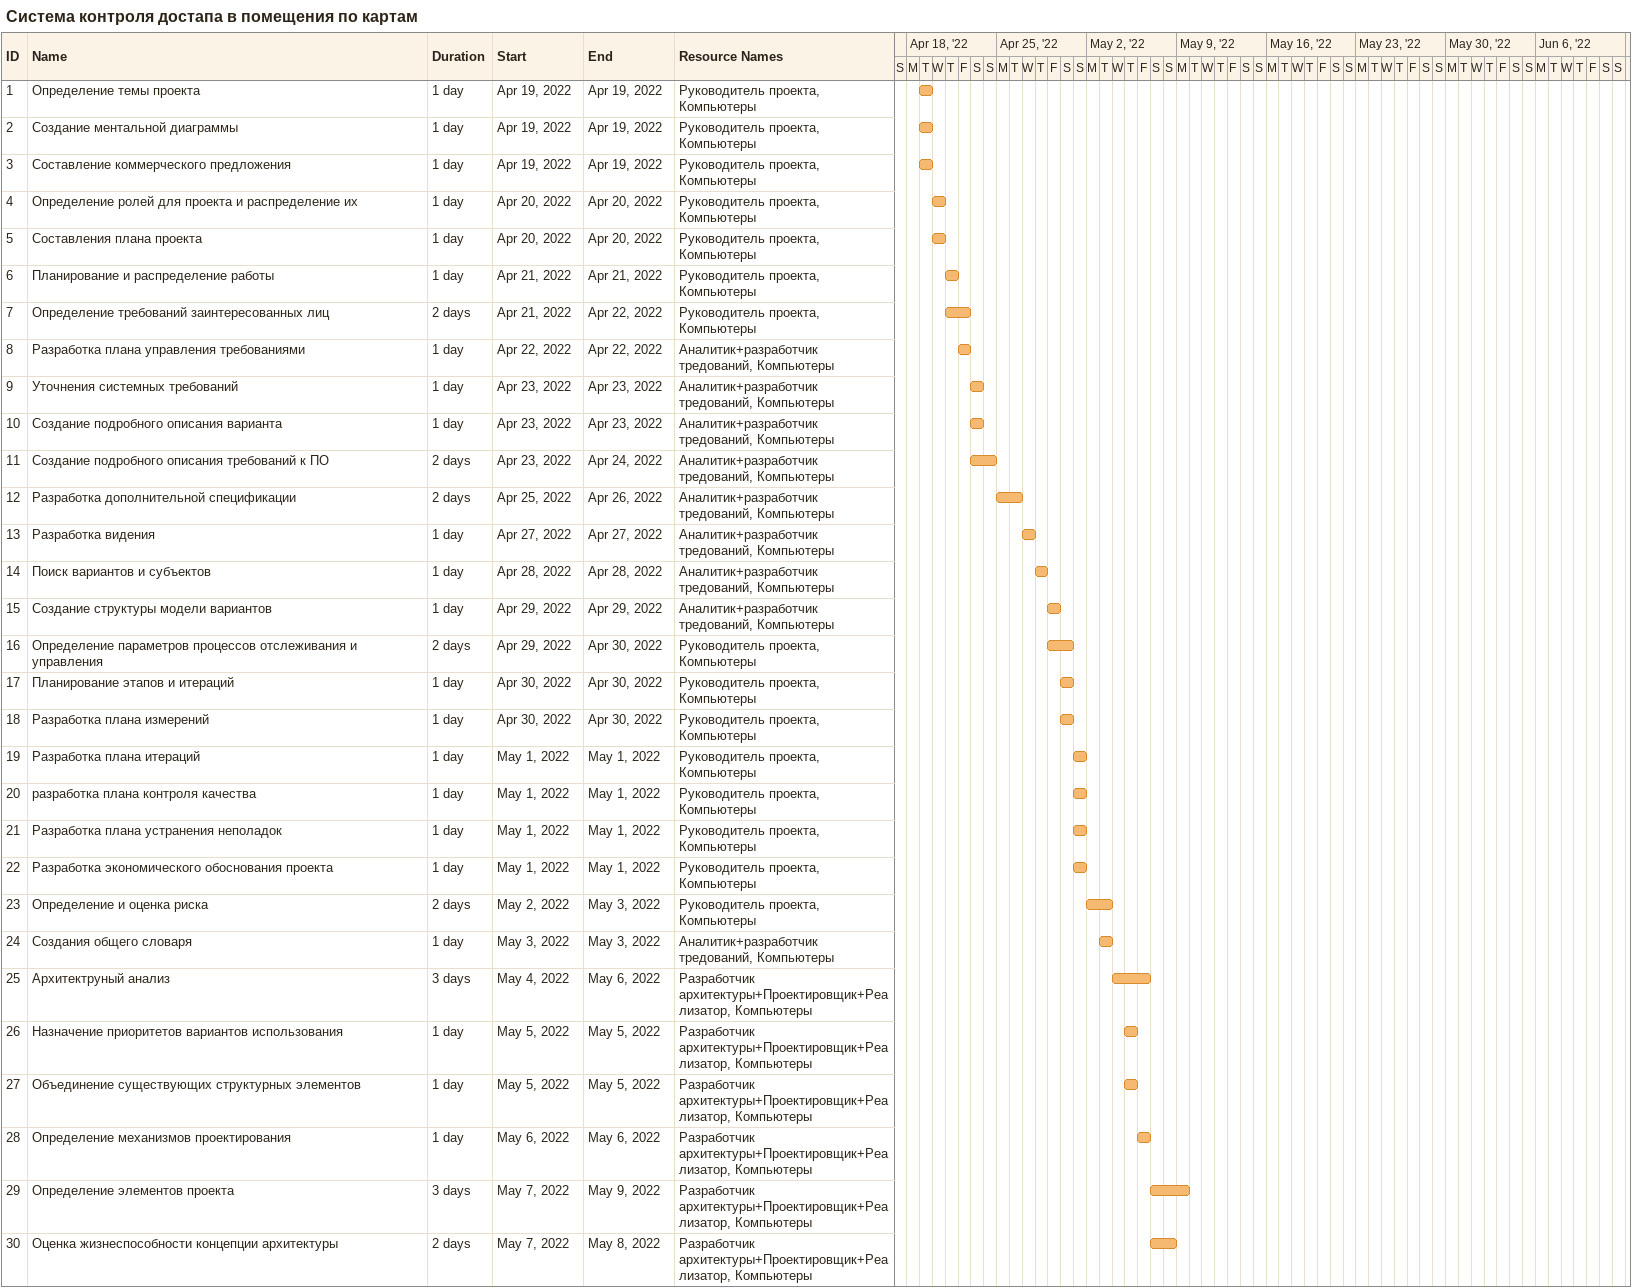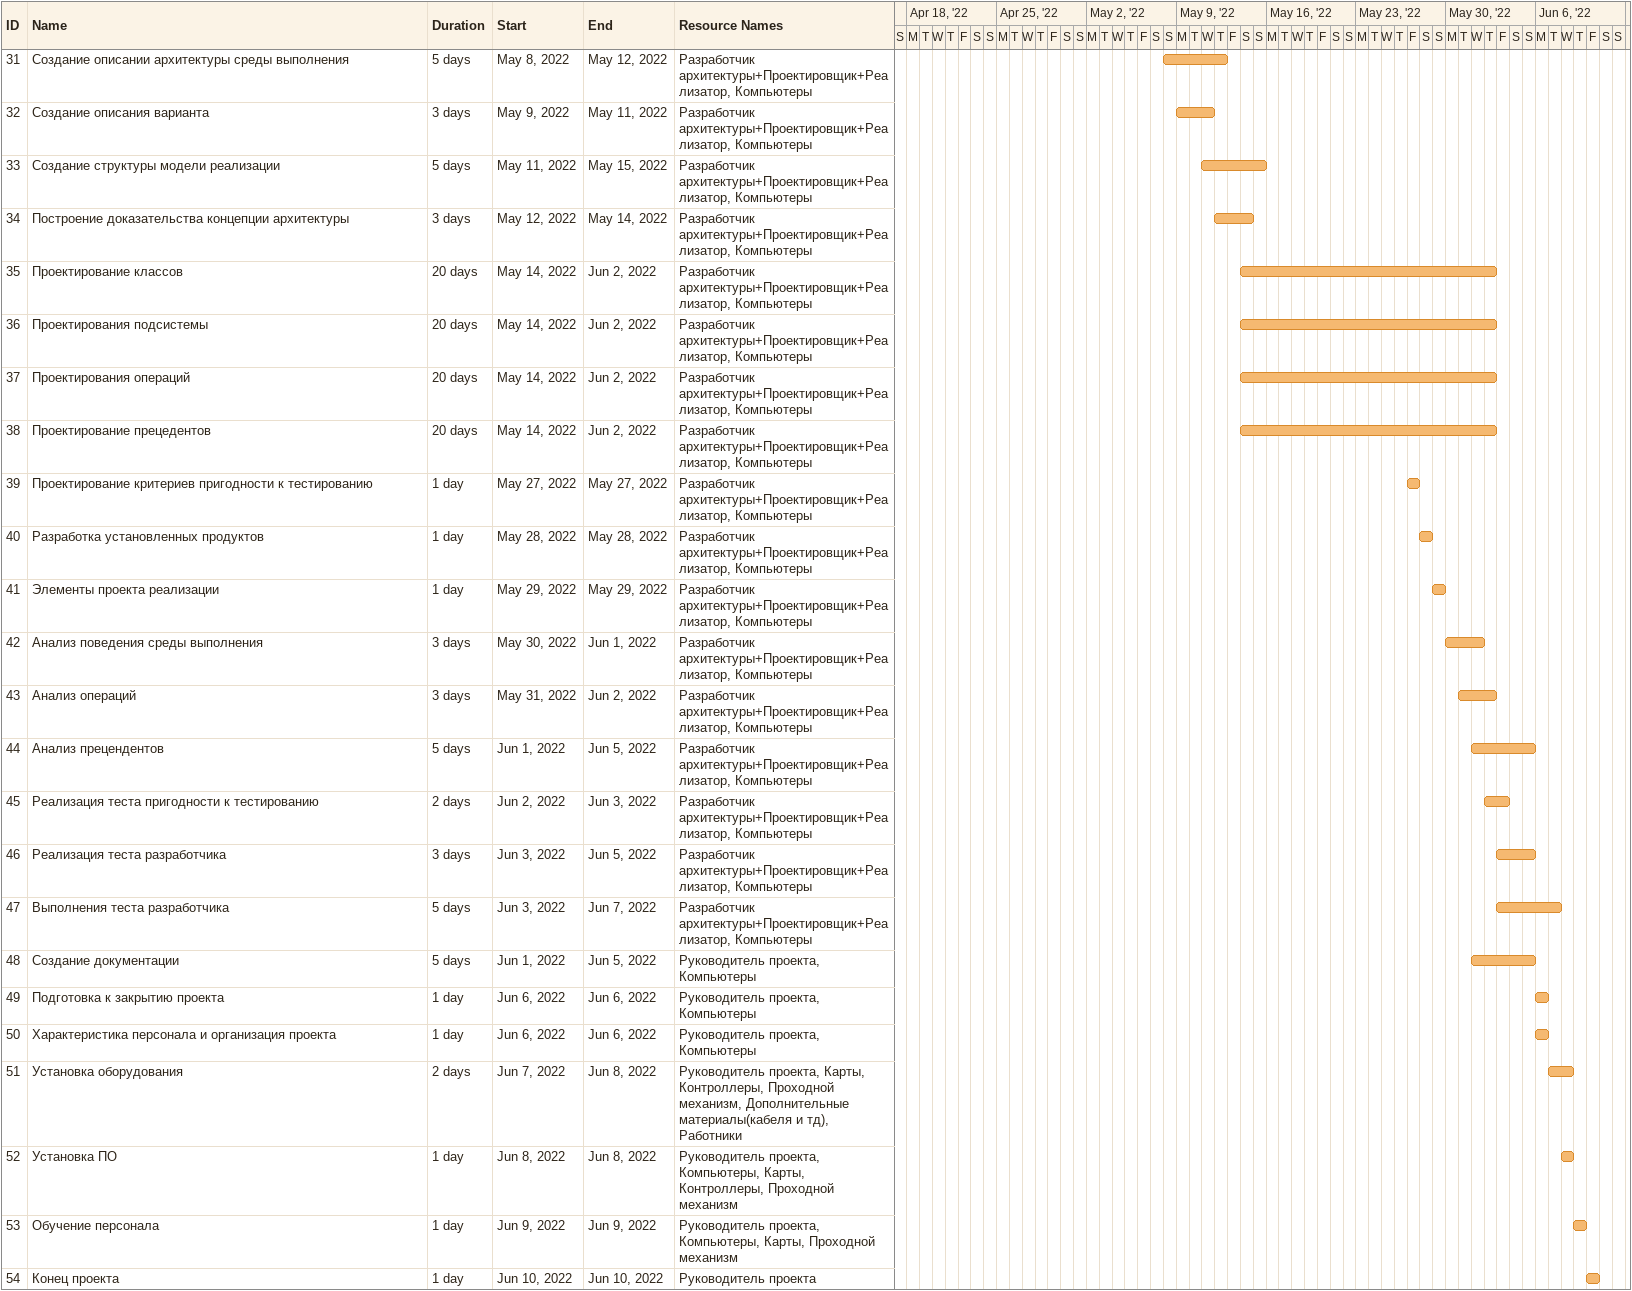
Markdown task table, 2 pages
Система контроля достапа в помещения по картам

| ID | Task | Duration | Start | Finish | Resources |
|---|---|---|---|---|---|
| 1 | Определение темы проекта | 1d | 2022-04-19 | 2022-04-19 | Руководитель проекта, Компьютеры |
| 2 | Создание ментальной диаграммы | 1d | 2022-04-19 | 2022-04-19 | Руководитель проекта, Компьютеры |
| 3 | Составление коммерческого предложения | 1d | 2022-04-19 | 2022-04-19 | Руководитель проекта, Компьютеры |
| 4 | Определение ролей для проекта и распределение их | 1d | 2022-04-20 | 2022-04-20 | Руководитель проекта, Компьютеры |
| 5 | Составления плана проекта | 1d | 2022-04-20 | 2022-04-20 | Руководитель проекта, Компьютеры |
| 6 | Планирование и распределение работы | 1d | 2022-04-21 | 2022-04-21 | Руководитель проекта, Компьютеры |
| 7 | Определение требований заинтересованных лиц | 2d | 2022-04-21 | 2022-04-22 | Руководитель проекта, Компьютеры |
| 8 | Разработка плана управления требованиями | 1d | 2022-04-22 | 2022-04-22 | Аналитик+разработчик тредований, Компьютеры |
| 9 | Уточнения системных требований | 1d | 2022-04-23 | 2022-04-23 | Аналитик+разработчик тредований, Компьютеры |
| 10 | Создание подробного описания варианта | 1d | 2022-04-23 | 2022-04-23 | Аналитик+разработчик тредований, Компьютеры |
| 11 | Создание подробного описания требований к ПО | 2d | 2022-04-23 | 2022-04-24 | Аналитик+разработчик тредований, Компьютеры |
| 12 | Разработка дополнительной спецификации | 2d | 2022-04-25 | 2022-04-26 | Аналитик+разработчик тредований, Компьютеры |
| 13 | Разработка видения | 1d | 2022-04-27 | 2022-04-27 | Аналитик+разработчик тредований, Компьютеры |
| 14 | Поиск вариантов и субъектов | 1d | 2022-04-28 | 2022-04-28 | Аналитик+разработчик тредований, Компьютеры |
| 15 | Создание структуры модели вариантов | 1d | 2022-04-29 | 2022-04-29 | Аналитик+разработчик тредований, Компьютеры |
| 16 | Определение параметров процессов отслеживания и управления | 2d | 2022-04-29 | 2022-04-30 | Руководитель проекта, Компьютеры |
| 17 | Планирование этапов и итераций | 1d | 2022-04-30 | 2022-04-30 | Руководитель проекта, Компьютеры |
| 18 | Разработка плана измерений | 1d | 2022-04-30 | 2022-04-30 | Руководитель проекта, Компьютеры |
| 19 | Разработка плана итераций | 1d | 2022-05-01 | 2022-05-01 | Руководитель проекта, Компьютеры |
| 20 | разработка плана контроля качества | 1d | 2022-05-01 | 2022-05-01 | Руководитель проекта, Компьютеры |
| 21 | Разработка плана устранения неполадок | 1d | 2022-05-01 | 2022-05-01 | Руководитель проекта, Компьютеры |
| 22 | Разработка экономического обоснования проекта | 1d | 2022-05-01 | 2022-05-01 | Руководитель проекта, Компьютеры |
| 23 | Определение и оценка риска | 2d | 2022-05-02 | 2022-05-03 | Руководитель проекта, Компьютеры |
| 24 | Создания общего словаря | 1d | 2022-05-03 | 2022-05-03 | Аналитик+разработчик тредований, Компьютеры |
| 25 | Архитектруный анализ | 3d | 2022-05-04 | 2022-05-06 | Разработчик архитектуры+Проектировщик+Реализатор, Компьютеры |
| 26 | Назначение приоритетов вариантов использования | 1d | 2022-05-05 | 2022-05-05 | Разработчик архитектуры+Проектировщик+Реализатор, Компьютеры |
| 27 | Объединение существующих структурных элементов | 1d | 2022-05-05 | 2022-05-05 | Разработчик архитектуры+Проектировщик+Реализатор, Компьютеры |
| 28 | Определение механизмов проектирования | 1d | 2022-05-06 | 2022-05-06 | Разработчик архитектуры+Проектировщик+Реализатор, Компьютеры |
| 29 | Определение элементов проекта | 3d | 2022-05-07 | 2022-05-09 | Разработчик архитектуры+Проектировщик+Реализатор, Компьютеры |
| 30 | Оценка жизнеспособности концепции архитектуры | 2d | 2022-05-07 | 2022-05-08 | Разработчик архитектуры+Проектировщик+Реализатор, Компьютеры |
| 31 | Создание описании архитектуры среды выполнения | 5d | 2022-05-08 | 2022-05-12 | Разработчик архитектуры+Проектировщик+Реализатор, Компьютеры |
| 32 | Создание описания варианта | 3d | 2022-05-09 | 2022-05-11 | Разработчик архитектуры+Проектировщик+Реализатор, Компьютеры |
| 33 | Создание структуры модели реализации | 5d | 2022-05-11 | 2022-05-15 | Разработчик архитектуры+Проектировщик+Реализатор, Компьютеры |
| 34 | Построение доказательства концепции архитектуры | 3d | 2022-05-12 | 2022-05-14 | Разработчик архитектуры+Проектировщик+Реализатор, Компьютеры |
| 35 | Проектирование классов | 20d | 2022-05-14 | 2022-06-02 | Разработчик архитектуры+Проектировщик+Реализатор, Компьютеры |
| 36 | Проектирования подсистемы | 20d | 2022-05-14 | 2022-06-02 | Разработчик архитектуры+Проектировщик+Реализатор, Компьютеры |
| 37 | Проектирования операций | 20d | 2022-05-14 | 2022-06-02 | Разработчик архитектуры+Проектировщик+Реализатор, Компьютеры |
| 38 | Проектирование прецедентов | 20d | 2022-05-14 | 2022-06-02 | Разработчик архитектуры+Проектировщик+Реализатор, Компьютеры |
| 39 | Проектирование критериев пригодности к тестированию | 1d | 2022-05-27 | 2022-05-27 | Разработчик архитектуры+Проектировщик+Реализатор, Компьютеры |
| 40 | Разработка установленных продуктов | 1d | 2022-05-28 | 2022-05-28 | Разработчик архитектуры+Проектировщик+Реализатор, Компьютеры |
| 41 | Элементы проекта реализации | 1d | 2022-05-29 | 2022-05-29 | Разработчик архитектуры+Проектировщик+Реализатор, Компьютеры |
| 42 | Анализ поведения среды выполнения | 3d | 2022-05-30 | 2022-06-01 | Разработчик архитектуры+Проектировщик+Реализатор, Компьютеры |
| 43 | Анализ операций | 3d | 2022-05-31 | 2022-06-02 | Разработчик архитектуры+Проектировщик+Реализатор, Компьютеры |
| 44 | Анализ прецендентов | 5d | 2022-06-01 | 2022-06-05 | Разработчик архитектуры+Проектировщик+Реализатор, Компьютеры |
| 45 | Реализация теста пригодности к тестированию | 2d | 2022-06-02 | 2022-06-03 | Разработчик архитектуры+Проектировщик+Реализатор, Компьютеры |
| 46 | Реализация теста разработчика | 3d | 2022-06-03 | 2022-06-05 | Разработчик архитектуры+Проектировщик+Реализатор, Компьютеры |
| 47 | Выполнения теста разработчика | 5d | 2022-06-03 | 2022-06-07 | Разработчик архитектуры+Проектировщик+Реализатор, Компьютеры |
| 48 | Создание документации | 5d | 2022-06-01 | 2022-06-05 | Руководитель проекта, Компьютеры |
| 49 | Подготовка к закрытию проекта | 1d | 2022-06-06 | 2022-06-06 | Руководитель проекта, Компьютеры |
| 50 | Характеристика персонала и организация проекта | 1d | 2022-06-06 | 2022-06-06 | Руководитель проекта, Компьютеры |
| 51 | Установка оборудования | 2d | 2022-06-07 | 2022-06-08 | Руководитель проекта, Карты, Контроллеры, Проходной механизм, Дополнительные материалы(кабеля и тд), Работники |
| 52 | Установка ПО | 1d | 2022-06-08 | 2022-06-08 | Руководитель проекта, Компьютеры, Карты, Контроллеры, Проходной механизм |
| 53 | Обучение персонала | 1d | 2022-06-09 | 2022-06-09 | Руководитель проекта, Компьютеры, Карты, Проходной механизм |
| 54 | Конец проекта | 1d | 2022-06-10 | 2022-06-10 | Руководитель проекта |
